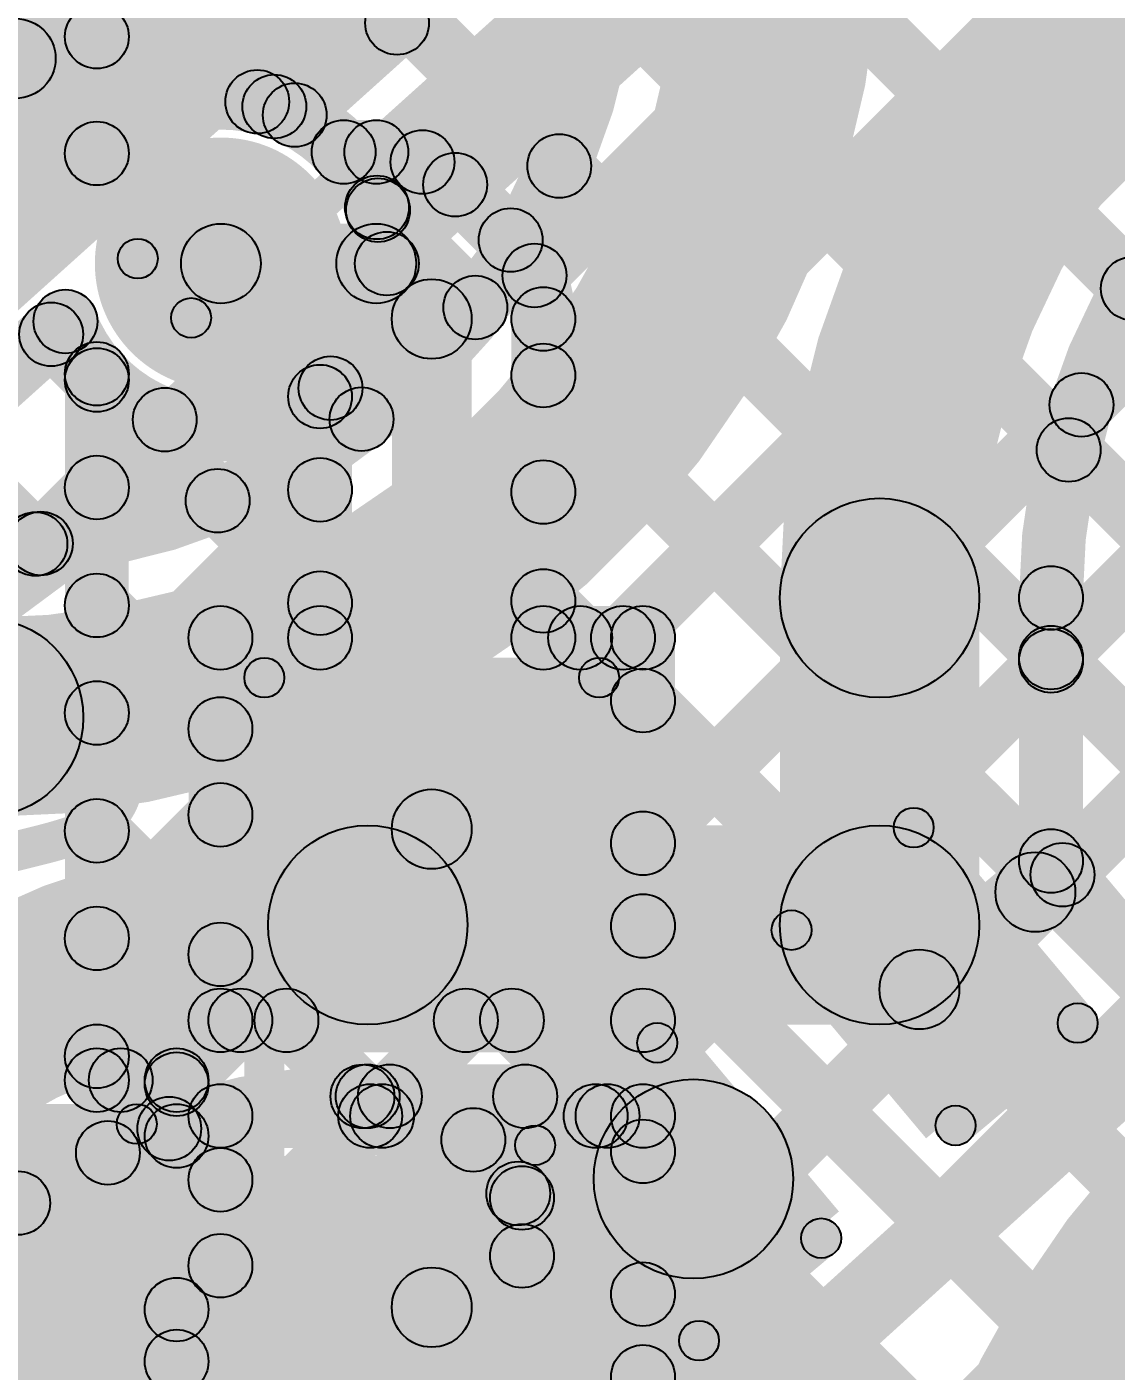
# Model space of a CAD drawing. Header units: millimetres. Extents: x -2.17 to 2.17, y -2.17 to 2.17.
# Drawn here: x 0.9492 to 1.0859, y -1.2676 to -1.099 of the extents above; entities that cross this region are included whole.
import ezdxf

# ---------------------------------------------------------------- set-up
doc = ezdxf.new("R2010")
doc.units = ezdxf.units.MM
doc.header["$MEASUREMENT"] = 0
for name, color, linetype in [('BottomLayer', 5, 'Continuous'), ('BottomOverlay', 54, 'Continuous'), ('BottomPaste', 16, 'Continuous'), ('BottomSolder', 6, 'Continuous'), ('Mechanical2', 216, 'Continuous'), ('TopLayer', 1, 'Continuous'), ('TopOverlay', 2, 'Continuous'), ('TopPaste', 8, 'Continuous'), ('TopSolder', 216, 'Continuous'), ('ViaHoleLayer', 16, 'Continuous')]:
    doc.layers.add(name, color=color, linetype=linetype)

# ---------------------------------------------------------------- blocks, each defined once
blk = doc.blocks.new('S______B______B_42')
at = {"layer": 'BottomLayer'}
for points in [[(-0.015, 0.0175), (-0.015, -0.0175), (-0.045, -0.0175), (-0.045, 0.0175)], [(0.045, 0.0175), (0.045, -0.0175), (0.015, -0.0175), (0.015, 0.0175)]]:
    blk.add_hatch(color=5, dxfattribs=at).paths.add_polyline_path(points)
at = {"layer": 'BottomOverlay'}
h = blk.add_hatch(color=54, dxfattribs=at)
edge = h.paths.add_edge_path()
edge.add_arc((-0.049, 0.021), 0.0025, 0, 360)
h = blk.add_hatch(color=54, dxfattribs=at)
edge = h.paths.add_edge_path()
edge.add_arc((-0.049, 0.021), 0.0025, 0, 360)
for points in [[(0.049, 0.0235), (0.049, 0.0185), (-0.049, 0.0185), (-0.049, 0.0235)], [(-0.0515, 0.021), (-0.0465, 0.021), (-0.0465, -0.021), (-0.0515, -0.021)], [(0.0465, 0.021), (0.0515, 0.021), (0.0515, -0.021), (0.0465, -0.021)], [(0.049, -0.0185), (0.049, -0.0235), (-0.049, -0.0235), (-0.049, -0.0185)]]:
    blk.add_hatch(color=54, dxfattribs=at).paths.add_polyline_path(points)
h = blk.add_hatch(color=54, dxfattribs=at)
edge = h.paths.add_edge_path()
edge.add_arc((0.049, 0.021), 0.0025, 0, 360)
h = blk.add_hatch(color=54, dxfattribs=at)
edge = h.paths.add_edge_path()
edge.add_arc((0.049, 0.021), 0.0025, 0, 360)
h = blk.add_hatch(color=54, dxfattribs=at)
edge = h.paths.add_edge_path()
edge.add_arc((-0.049, -0.021), 0.0025, 0, 360)
h = blk.add_hatch(color=54, dxfattribs=at)
edge = h.paths.add_edge_path()
edge.add_arc((-0.049, -0.021), 0.0025, 0, 360)
h = blk.add_hatch(color=54, dxfattribs=at)
edge = h.paths.add_edge_path()
edge.add_arc((0.049, -0.021), 0.0025, 0, 360)
h = blk.add_hatch(color=54, dxfattribs=at)
edge = h.paths.add_edge_path()
edge.add_arc((0.049, -0.021), 0.0025, 0, 360)
at = {"layer": 'BottomPaste'}
for points in [[(-0.015, 0.0175), (-0.015, -0.0175), (-0.045, -0.0175), (-0.045, 0.0175)], [(0.045, 0.0175), (0.045, -0.0175), (0.015, -0.0175), (0.015, 0.0175)]]:
    blk.add_hatch(color=16, dxfattribs=at).paths.add_polyline_path(points)
at = {"layer": 'BottomSolder'}
for points in [[(-0.011, 0.0215), (-0.011, -0.0215), (-0.049, -0.0215), (-0.049, 0.0215)], [(0.049, 0.0215), (0.049, -0.0215), (0.011, -0.0215), (0.011, 0.0215)]]:
    blk.add_hatch(color=6, dxfattribs=at).paths.add_polyline_path(points)
at = {"layer": 'BottomOverlay'}
for centre in [(-0.049, 0.021), (-0.049, 0.021), (0.049, 0.021), (0.049, 0.021), (-0.049, -0.021), (-0.049, -0.021), (0.049, -0.021), (0.049, -0.021)]:
    blk.add_circle(centre, 0.0025, dxfattribs=at)
blk = doc.blocks.new('S______B______B_43')
at = {"layer": 'BottomLayer'}
for points in [[(-0.015, 0.0175), (-0.015, -0.0175), (-0.045, -0.0175), (-0.045, 0.0175)], [(0.045, 0.0175), (0.045, -0.0175), (0.015, -0.0175), (0.015, 0.0175)]]:
    blk.add_hatch(color=5, dxfattribs=at).paths.add_polyline_path(points)
at = {"layer": 'BottomOverlay'}
h = blk.add_hatch(color=54, dxfattribs=at)
edge = h.paths.add_edge_path()
edge.add_arc((-0.049, 0.021), 0.0025, 0, 360)
h = blk.add_hatch(color=54, dxfattribs=at)
edge = h.paths.add_edge_path()
edge.add_arc((-0.049, 0.021), 0.0025, 0, 360)
for points in [[(0.049, 0.0235), (0.049, 0.0185), (-0.049, 0.0185), (-0.049, 0.0235)], [(-0.0465, -0.021), (-0.0515, -0.021), (-0.0515, 0.021), (-0.0465, 0.021)], [(0.0515, -0.021), (0.0465, -0.021), (0.0465, 0.021), (0.0515, 0.021)], [(0.049, -0.0185), (0.049, -0.0235), (-0.049, -0.0235), (-0.049, -0.0185)]]:
    blk.add_hatch(color=54, dxfattribs=at).paths.add_polyline_path(points)
h = blk.add_hatch(color=54, dxfattribs=at)
edge = h.paths.add_edge_path()
edge.add_arc((0.049, 0.021), 0.0025, 0, 360)
h = blk.add_hatch(color=54, dxfattribs=at)
edge = h.paths.add_edge_path()
edge.add_arc((0.049, 0.021), 0.0025, 0, 360)
h = blk.add_hatch(color=54, dxfattribs=at)
edge = h.paths.add_edge_path()
edge.add_arc((-0.049, -0.021), 0.0025, 0, 360)
h = blk.add_hatch(color=54, dxfattribs=at)
edge = h.paths.add_edge_path()
edge.add_arc((-0.049, -0.021), 0.0025, 0, 360)
h = blk.add_hatch(color=54, dxfattribs=at)
edge = h.paths.add_edge_path()
edge.add_arc((0.049, -0.021), 0.0025, 0, 360)
h = blk.add_hatch(color=54, dxfattribs=at)
edge = h.paths.add_edge_path()
edge.add_arc((0.049, -0.021), 0.0025, 0, 360)
at = {"layer": 'BottomPaste'}
for points in [[(-0.015, 0.0175), (-0.015, -0.0175), (-0.045, -0.0175), (-0.045, 0.0175)], [(0.045, 0.0175), (0.045, -0.0175), (0.015, -0.0175), (0.015, 0.0175)]]:
    blk.add_hatch(color=16, dxfattribs=at).paths.add_polyline_path(points)
at = {"layer": 'BottomSolder'}
for points in [[(-0.011, 0.0215), (-0.011, -0.0215), (-0.049, -0.0215), (-0.049, 0.0215)], [(0.049, 0.0215), (0.049, -0.0215), (0.011, -0.0215), (0.011, 0.0215)]]:
    blk.add_hatch(color=6, dxfattribs=at).paths.add_polyline_path(points)
at = {"layer": 'BottomOverlay'}
for centre in [(-0.049, 0.021), (-0.049, 0.021), (0.049, 0.021), (0.049, 0.021), (-0.049, -0.021), (-0.049, -0.021), (0.049, -0.021), (0.049, -0.021)]:
    blk.add_circle(centre, 0.0025, dxfattribs=at)
blk = doc.blocks.new('WS2812B_M____190')
at = {"layer": 'TopLayer'}
blk.add_hatch(color=1, dxfattribs=at).paths.add_polyline_path([(-0.09409445, -0.01141725), (-0.03503935, -0.01141725), (-0.03503935, -0.05078735), (-0.09409445, -0.05078735)])
at = {"layer": 'TopOverlay'}
h = blk.add_hatch(color=2, dxfattribs=at)
edge = h.paths.add_edge_path()
edge.add_arc((-0.07, -0.0599998), 0.0025, 0, 360)
for points in [[(-0.0725, -0.0599998), (-0.0675, -0.0599998), (-0.0675, -0.07), (-0.0725, -0.07)], [(-0.07, -0.0725), (-0.07, -0.0675), (0.07, -0.0675), (0.07, -0.0725)]]:
    blk.add_hatch(color=2, dxfattribs=at).paths.add_polyline_path(points)
h = blk.add_hatch(color=2, dxfattribs=at)
edge = h.paths.add_edge_path()
edge.add_arc((-0.07, -0.07), 0.0025, 0, 360)
h = blk.add_hatch(color=2, dxfattribs=at)
edge = h.paths.add_edge_path()
edge.add_arc((-0.07, -0.07), 0.0025, 0, 360)
at = {"layer": 'TopPaste'}
blk.add_hatch(color=8, dxfattribs=at).paths.add_polyline_path([(-0.09409445, -0.01141725), (-0.03503935, -0.01141725), (-0.03503935, -0.05078735), (-0.09409445, -0.05078735)])
at = {"layer": 'TopSolder'}
blk.add_hatch(color=216, dxfattribs=at).paths.add_polyline_path([(-0.09809445, -0.00741725), (-0.03103935, -0.00741725), (-0.03103935, -0.05478735), (-0.09809445, -0.05478735)])
at = {"layer": 'TopOverlay'}
for centre in [(-0.07, -0.0599998), (-0.07, -0.07), (-0.07, -0.07)]:
    blk.add_circle(centre, 0.0025, dxfattribs=at)
blk = doc.blocks.new('C__0402_320')
at = {"layer": 'TopLayer'}
for points in [[(-0.0275, -0.0125), (-0.0275, 0.0125), (-0.009499999999999998, 0.0125), (-0.009500000000000001, -0.0125)], [(0.009499999999999998, -0.0125), (0.009500000000000001, 0.0125), (0.0275, 0.0125), (0.0275, -0.0125)]]:
    blk.add_hatch(color=1, dxfattribs=at).paths.add_polyline_path(points)
at = {"layer": 'TopOverlay'}
h = blk.add_hatch(color=2, dxfattribs=at)
edge = h.paths.add_edge_path()
edge.add_arc((-0.031, 0.016), 0.0025, 0, 360)
h = blk.add_hatch(color=2, dxfattribs=at)
edge = h.paths.add_edge_path()
edge.add_arc((-0.031, 0.016), 0.0025, 0, 360)
for points in [[(-0.011, 0.0185), (-0.011, 0.0135), (-0.031, 0.0135), (-0.031, 0.0185)], [(0.031, 0.0185), (0.031, 0.0135), (0.011, 0.0135), (0.011, 0.0185)], [(-0.0285, -0.016), (-0.0335, -0.016), (-0.0335, 0.016), (-0.0285, 0.016)], [(0.0335, -0.016), (0.0285, -0.016), (0.0285, 0.016), (0.0335, 0.016)], [(-0.011, -0.0135), (-0.011, -0.0185), (-0.031, -0.0185), (-0.031, -0.0135)], [(0.031, -0.0135), (0.031, -0.0185), (0.011, -0.0185), (0.011, -0.0135)]]:
    blk.add_hatch(color=2, dxfattribs=at).paths.add_polyline_path(points)
h = blk.add_hatch(color=2, dxfattribs=at)
edge = h.paths.add_edge_path()
edge.add_arc((-0.011, 0.016), 0.0025, 0, 360)
h = blk.add_hatch(color=2, dxfattribs=at)
edge = h.paths.add_edge_path()
edge.add_arc((0.011, 0.016), 0.0025, 0, 360)
h = blk.add_hatch(color=2, dxfattribs=at)
edge = h.paths.add_edge_path()
edge.add_arc((0.031, 0.016), 0.0025, 0, 360)
h = blk.add_hatch(color=2, dxfattribs=at)
edge = h.paths.add_edge_path()
edge.add_arc((0.031, 0.016), 0.0025, 0, 360)
h = blk.add_hatch(color=2, dxfattribs=at)
edge = h.paths.add_edge_path()
edge.add_arc((-0.031, -0.016), 0.0025, 0, 360)
h = blk.add_hatch(color=2, dxfattribs=at)
edge = h.paths.add_edge_path()
edge.add_arc((-0.031, -0.016), 0.0025, 0, 360)
h = blk.add_hatch(color=2, dxfattribs=at)
edge = h.paths.add_edge_path()
edge.add_arc((-0.011, -0.016), 0.0025, 0, 360)
h = blk.add_hatch(color=2, dxfattribs=at)
edge = h.paths.add_edge_path()
edge.add_arc((0.011, -0.016), 0.0025, 0, 360)
h = blk.add_hatch(color=2, dxfattribs=at)
edge = h.paths.add_edge_path()
edge.add_arc((0.031, -0.016), 0.0025, 0, 360)
h = blk.add_hatch(color=2, dxfattribs=at)
edge = h.paths.add_edge_path()
edge.add_arc((0.031, -0.016), 0.0025, 0, 360)
at = {"layer": 'TopPaste'}
for points in [[(-0.0275, -0.0125), (-0.0275, 0.0125), (-0.009499999999999998, 0.0125), (-0.009500000000000001, -0.0125)], [(0.009499999999999998, -0.0125), (0.009500000000000001, 0.0125), (0.0275, 0.0125), (0.0275, -0.0125)]]:
    blk.add_hatch(color=8, dxfattribs=at).paths.add_polyline_path(points)
at = {"layer": 'TopSolder'}
for points in [[(-0.0298622, -0.0148622), (-0.0298622, 0.0148622), (-0.007137799999999999, 0.0148622), (-0.007137800000000001, -0.0148622)], [(0.007137799999999999, -0.0148622), (0.007137800000000001, 0.0148622), (0.0298622, 0.0148622), (0.0298622, -0.0148622)]]:
    blk.add_hatch(color=216, dxfattribs=at).paths.add_polyline_path(points)
at = {"layer": 'TopOverlay'}
for centre in [(-0.031, 0.016), (-0.031, 0.016), (-0.011, 0.016), (0.011, 0.016), (0.031, 0.016), (0.031, 0.016), (-0.031, -0.016), (-0.031, -0.016), (-0.011, -0.016), (0.011, -0.016), (0.031, -0.016), (0.031, -0.016)]:
    blk.add_circle(centre, 0.0025, dxfattribs=at)

msp = doc.modelspace()

# ---------------------------------------------------------------- hatches: boundary and pattern name
at = {"layer": 'BottomLayer'}
for points in [[(1.029328427124746, -1.260789727124746), (1.023671572875254, -1.255132872875254), (1.463671572875254, -0.8151328728752538), (1.469328427124746, -0.8207897271247462)], [(1.016778127124746, -1.301624327124746), (1.011121272875254, -1.295967472875254), (1.463671572875254, -0.8434171728752539), (1.469328427124746, -0.8490740271247461)], [(0.9097478271247461, -1.436938927124746), (0.9040909728752539, -1.431282072875254), (1.463671572875254, -0.8717014728752539), (1.469328427124746, -0.8773583271247462)], [(1.023394927124746, -1.238438927124746), (1.017738072875254, -1.232782072875254), (1.371920772875254, -0.8785993728752538), (1.377577627124746, -0.8842562271247462)], [(0.9608284271247461, -1.103015327124746), (0.9551715728752539, -1.097358472875254), (1.170747972875254, -0.8817820728752539), (1.176404827124746, -0.8874389271247461)], [(0.9809466271247461, -1.111181427124746), (0.9752897728752539, -1.105524572875254), (1.199032272875254, -0.8817820728752539), (1.204689127124746, -0.8874389271247461)], [(1.001670227124746, -1.118742127124746), (0.9960133728752538, -1.113085272875254), (1.227316572875254, -0.8817820728752539), (1.232973427124746, -0.8874389271247461)], [(1.015719227124746, -1.132977427124746), (1.010062372875254, -1.127320572875254), (1.255600872875254, -0.8817820728752539), (1.261257727124746, -0.8874389271247461)], [(1.016828427124746, -1.160152527124746), (1.011171572875254, -1.154495672875254), (1.283885172875254, -0.8817820728752539), (1.289542027124746, -0.8874389271247461)], [(1.026826327124746, -1.178438927124746), (1.021169472875254, -1.172782072875254), (1.312169472875254, -0.8817820728752539), (1.317826327124746, -0.8874389271247461)], [(1.029328427124746, -1.204221127124746), (1.023671572875254, -1.198564272875254), (1.340453772875254, -0.8817820728752539), (1.346110627124746, -0.8874389271247461)], [(0.962, -1.1148387), (0.954, -1.1148387), (0.954, -0.8956105), (0.962, -0.8956105)], [(0.9551715728752539, -0.9763872271247461), (0.9608284271247461, -0.9707303728752539), (1.416917927124746, -1.426819872875254), (1.411261072875254, -1.432476727124746)], [(0.9551715728752539, -1.004671527124746), (0.9608284271247461, -0.9990146728752538), (1.393064027124746, -1.431250272875254), (1.387407172875254, -1.436907127124746)], [(0.9551715728752539, -1.032955827124746), (0.9608284271247461, -1.027298972875254), (1.364811527124746, -1.431282072875254), (1.359154672875254, -1.436938927124746)], [(0.9551715728752539, -1.061240127124746), (0.9608284271247461, -1.055583272875254), (1.336527227124746, -1.431282072875254), (1.330870372875254, -1.436938927124746)], [(0.9551715728752539, -1.089524427124746), (0.9608284271247461, -1.083867572875254), (0.9830879271247461, -1.106127072875254), (0.9774310728752539, -1.111783927124746)], [(0.9889578, -1.1186586), (0.9889578, -1.1106586), (0.9930481, -1.1106586), (0.9930481, -1.1186586)], [(1.000119172875254, -1.121587527124746), (1.005776027124746, -1.115930672875254), (1.012727927124746, -1.122882572875254), (1.007071072875254, -1.128539427124746)], [(0.9735598, -1.1336586), (0.9735598, -1.1236586), (0.9930481, -1.1236586), (0.9930481, -1.1336586)], [(0.9895125660940673, -1.132194133905933), (0.9965836339059326, -1.125123066094067), (1.003535533905933, -1.132074966094067), (0.9964644660940674, -1.139146033905933)], [(1.005, -1.1996105), (0.995, -1.1996105), (0.995, -1.1356105), (1.005, -1.1356105)], [(1.018, -1.1756105), (1.01, -1.1756105), (1.01, -1.1356105), (1.018, -1.1356105)], [(1.011171572875254, -1.145524427124746), (1.016828427124746, -1.139867572875254), (1.308242927124746, -1.431282072875254), (1.302586072875254, -1.436938927124746)], [(0.9551715728752539, -1.146093027124746), (0.9608284271247461, -1.140436172875254), (0.9888284271247462, -1.168436172875254), (0.9831715728752538, -1.174093027124746)], [(0.962, -1.2311105), (0.954, -1.2311105), (0.954, -1.1424785), (0.962, -1.1424785)], [(0.9608284271247461, -1.159583927124746), (0.9551715728752539, -1.153927072875254), (0.9636862728752539, -1.145412372875254), (0.9693431271247461, -1.151069227124746)], [(0.99, -1.1756105), (0.982, -1.1756105), (0.982, -1.1453421), (0.99, -1.1453421)], [(0.9608284271247461, -1.187868227124746), (0.9551715728752539, -1.182211372875254), (0.9831715728752538, -1.154211372875254), (0.9888284271247462, -1.159868227124746)], [(0.9551715728752539, -1.174377327124746), (0.9608284271247461, -1.168720472875254), (0.9763284271247461, -1.184220472875254), (0.9706715728752539, -1.189877327124746)], [(1.011171572875254, -1.173808727124746), (1.016828427124746, -1.168151872875254), (1.021458627124746, -1.172782072875254), (1.015801772875254, -1.178438927124746)], [(0.9735, -1.1796105), (0.9735, -1.1716105), (0.986, -1.1716105), (0.986, -1.1796105)], [(1.014, -1.1796105), (1.014, -1.1716105), (1.0265, -1.1716105), (1.0265, -1.1796105)], [(0.9775, -1.2236105), (0.9695, -1.2236105), (0.9695, -1.1756105), (0.9775, -1.1756105)], [(1.0305, -1.2236105), (1.0225, -1.2236105), (1.0225, -1.1756105), (1.0305, -1.1756105)], [(1.023671572875254, -1.186308727124746), (1.029328427124746, -1.180651872875254), (1.279958627124746, -1.431282072875254), (1.274301772875254, -1.436938927124746)], [(0.9608284271247461, -1.216152527124746), (0.9551715728752539, -1.210495672875254), (0.9706715728752539, -1.194995672875254), (0.9763284271247461, -1.200652527124746)], [(0.9551715728752539, -1.202661627124746), (0.9608284271247461, -1.197004772875254), (0.9763284271247461, -1.212504772875254), (0.9706715728752539, -1.218161627124746)], [(1.023671572875254, -1.214593027124746), (1.029328427124746, -1.208936172875254), (1.251674327124746, -1.431282072875254), (1.246017472875254, -1.436938927124746)], [(0.9708284271247462, -1.234436827124746), (0.9651715728752539, -1.228779972875254), (0.9731694728752539, -1.220782072875254), (0.9788263271247462, -1.226438927124746)], [(0.9735, -1.2276105), (0.9735, -1.2196105), (1.0265, -1.2196105), (1.0265, -1.2276105)], [(0.9789488728752539, -1.226438927124746), (0.9846057271247461, -1.220782072875254), (0.9966057271247462, -1.232782072875254), (0.9909488728752539, -1.238438927124746)], [(0.9951106271247462, -1.238438927124746), (0.9894537728752538, -1.232782072875254), (1.001453772875254, -1.220782072875254), (1.007110627124746, -1.226438927124746)], [(1.007233172875254, -1.226438927124746), (1.012890027124746, -1.220782072875254), (1.024890027124746, -1.232782072875254), (1.019233172875254, -1.238438927124746)], [(0.9551715728752539, -1.230945927124746), (0.9608284271247461, -1.225289072875254), (0.9638214271247462, -1.228282072875254), (0.9581645728752538, -1.233938927124746)], [(0.958, -1.2351105), (0.958, -1.2271105), (0.968, -1.2271105), (0.968, -1.2351105)], [(0.972, -1.2841105), (0.964, -1.2841105), (0.964, -1.2311105), (0.972, -1.2311105)], [(0.9735, -1.2396105), (0.9735, -1.2316105), (1.0265, -1.2316105), (1.0265, -1.2396105)], [(1.019233172875254, -1.238438927124746), (1.024890027124746, -1.232782072875254), (1.029328427124746, -1.237220472875254), (1.023671572875254, -1.242877327124746)], [(0.9651715728752539, -1.240945927124746), (0.9708284271247462, -1.235289072875254), (0.9763284271247461, -1.240789072875254), (0.9706715728752539, -1.246445927124746)], [(0.9775, -1.2836105), (0.9695, -1.2836105), (0.9695, -1.2356105), (0.9775, -1.2356105)], [(1.0305, -1.2836105), (1.0225, -1.2836105), (1.0225, -1.2356105), (1.0305, -1.2356105)], [(1.023671572875254, -1.242877327124746), (1.029328427124746, -1.237220472875254), (1.223390027124746, -1.431282072875254), (1.217733172875254, -1.436938927124746)], [(0.9708284271247462, -1.262721127124746), (0.9651715728752539, -1.257064272875254), (0.9706715728752539, -1.251564272875254), (0.9763284271247461, -1.257221127124746)], [(1.005, -1.2976105), (0.995, -1.2976105), (0.995, -1.2596105), (1.005, -1.2596105)], [(0.9651715728752539, -1.269230227124746), (0.9708284271247462, -1.263573372875254), (0.9763284271247461, -1.269073372875254), (0.9706715728752539, -1.274730227124746)], [(1.023671572875254, -1.271161627124746), (1.029328427124746, -1.265504772875254), (1.195105727124746, -1.431282072875254), (1.189448872875254, -1.436938927124746)]]:
    msp.add_hatch(color=5, dxfattribs=at).paths.add_polyline_path(points)
h = msp.add_hatch(color=5, dxfattribs=at)
edge = h.paths.add_edge_path()
edge.add_arc((0.958, -1.1001869), 0.004, 0, 360)
h = msp.add_hatch(color=5, dxfattribs=at)
edge = h.paths.add_edge_path()
edge.add_arc((0.9781182, -1.108353), 0.004, 0, 360)
h = msp.add_hatch(color=5, dxfattribs=at)
edge = h.paths.add_edge_path()
edge.add_arc((0.9802595, -1.1089555), 0.004, 0, 360)
h = msp.add_hatch(color=5, dxfattribs=at)
edge = h.paths.add_edge_path()
edge.add_arc((0.958, -1.1148387), 0.004, 0, 360)
h = msp.add_hatch(color=5, dxfattribs=at)
edge = h.paths.add_edge_path()
edge.add_arc((0.958, -1.1148387), 0.004, 0, 360)
h = msp.add_hatch(color=5, dxfattribs=at)
edge = h.paths.add_edge_path()
edge.add_arc((0.9889578, -1.1146586), 0.004, 0, 360)
h = msp.add_hatch(color=5, dxfattribs=at)
edge = h.paths.add_edge_path()
edge.add_arc((0.9889578, -1.1146586), 0.004, 0, 360)
h = msp.add_hatch(color=5, dxfattribs=at)
edge = h.paths.add_edge_path()
edge.add_arc((0.9930481, -1.1146586), 0.004, 0, 360)
h = msp.add_hatch(color=5, dxfattribs=at)
edge = h.paths.add_edge_path()
edge.add_arc((0.9930481, -1.1146586), 0.004, 0, 360)
h = msp.add_hatch(color=5, dxfattribs=at)
edge = h.paths.add_edge_path()
edge.add_arc((0.9930481, -1.1146586), 0.004, 0, 360)
h = msp.add_hatch(color=5, dxfattribs=at)
edge = h.paths.add_edge_path()
edge.add_arc((0.9988418, -1.1159137), 0.004, 0, 360)
h = msp.add_hatch(color=5, dxfattribs=at)
edge = h.paths.add_edge_path()
edge.add_arc((1.0029476, -1.1187591), 0.004, 0, 360)
h = msp.add_hatch(color=5, dxfattribs=at)
edge = h.paths.add_edge_path()
edge.add_arc((1.0029476, -1.1187591), 0.004, 0, 360)
h = msp.add_hatch(color=5, dxfattribs=at)
edge = h.paths.add_edge_path()
edge.add_arc((1.0029476, -1.1187591), 0.004, 0, 360)
h = msp.add_hatch(color=5, dxfattribs=at)
edge = h.paths.add_edge_path()
edge.add_arc((0.9735598, -1.1286586), 0.011811, 0, 360)
h = msp.add_hatch(color=5, dxfattribs=at)
edge = h.paths.add_edge_path()
edge.add_arc((1.0098995, -1.125711), 0.004, 0, 360)
h = msp.add_hatch(color=5, dxfattribs=at)
edge = h.paths.add_edge_path()
edge.add_arc((1.0098995, -1.125711), 0.004, 0, 360)
h = msp.add_hatch(color=5, dxfattribs=at)
edge = h.paths.add_edge_path()
edge.add_arc((1.0098995, -1.125711), 0.004, 0, 360)
h = msp.add_hatch(color=5, dxfattribs=at)
edge = h.paths.add_edge_path()
edge.add_arc((0.9735598, -1.1286586), 0.005, 0, 360)
h = msp.add_hatch(color=5, dxfattribs=at)
edge = h.paths.add_edge_path()
edge.add_arc((0.9930481, -1.1286586), 0.005, 0, 360)
h = msp.add_hatch(color=5, dxfattribs=at)
edge = h.paths.add_edge_path()
edge.add_arc((0.9930481, -1.1286586), 0.005, 0, 360)
h = msp.add_hatch(color=5, dxfattribs=at)
edge = h.paths.add_edge_path()
edge.add_arc((1.0128908, -1.130149), 0.004, 0, 360)
h = msp.add_hatch(color=5, dxfattribs=at)
edge = h.paths.add_edge_path()
edge.add_arc((1, -1.1356105), 0.005, 0, 360)
h = msp.add_hatch(color=5, dxfattribs=at)
edge = h.paths.add_edge_path()
edge.add_arc((1, -1.1356105), 0.005, 0, 360)
h = msp.add_hatch(color=5, dxfattribs=at)
edge = h.paths.add_edge_path()
edge.add_arc((1.014, -1.1356105), 0.004, 0, 360)
h = msp.add_hatch(color=5, dxfattribs=at)
edge = h.paths.add_edge_path()
edge.add_arc((1.014, -1.1356105), 0.004, 0, 360)
h = msp.add_hatch(color=5, dxfattribs=at)
edge = h.paths.add_edge_path()
edge.add_arc((1.014, -1.1356105), 0.004, 0, 360)
h = msp.add_hatch(color=5, dxfattribs=at)
edge = h.paths.add_edge_path()
edge.add_arc((0.958, -1.1424785), 0.004, 0, 360)
h = msp.add_hatch(color=5, dxfattribs=at)
edge = h.paths.add_edge_path()
edge.add_arc((0.958, -1.1424785), 0.004, 0, 360)
h = msp.add_hatch(color=5, dxfattribs=at)
edge = h.paths.add_edge_path()
edge.add_arc((0.958, -1.1432646), 0.004, 0, 360)
h = msp.add_hatch(color=5, dxfattribs=at)
edge = h.paths.add_edge_path()
edge.add_arc((1.014, -1.142696), 0.004, 0, 360)
h = msp.add_hatch(color=5, dxfattribs=at)
edge = h.paths.add_edge_path()
edge.add_arc((0.986, -1.1453421), 0.004, 0, 360)
h = msp.add_hatch(color=5, dxfattribs=at)
edge = h.paths.add_edge_path()
edge.add_arc((0.986, -1.1453421), 0.004, 0, 360)
h = msp.add_hatch(color=5, dxfattribs=at)
edge = h.paths.add_edge_path()
edge.add_arc((0.9665147, -1.1482408), 0.004, 0, 360)
h = msp.add_hatch(color=5, dxfattribs=at)
edge = h.paths.add_edge_path()
edge.add_arc((0.958, -1.1567555), 0.004, 0, 360)
h = msp.add_hatch(color=5, dxfattribs=at)
edge = h.paths.add_edge_path()
edge.add_arc((0.986, -1.1570398), 0.004, 0, 360)
h = msp.add_hatch(color=5, dxfattribs=at)
edge = h.paths.add_edge_path()
edge.add_arc((1.014, -1.1573241), 0.004, 0, 360)
h = msp.add_hatch(color=5, dxfattribs=at)
edge = h.paths.add_edge_path()
edge.add_arc((1.014, -1.1709803), 0.004, 0, 360)
h = msp.add_hatch(color=5, dxfattribs=at)
edge = h.paths.add_edge_path()
edge.add_arc((0.958, -1.1715489), 0.004, 0, 360)
h = msp.add_hatch(color=5, dxfattribs=at)
edge = h.paths.add_edge_path()
edge.add_arc((0.986, -1.1712646), 0.004, 0, 360)
h = msp.add_hatch(color=5, dxfattribs=at)
edge = h.paths.add_edge_path()
edge.add_arc((0.9735, -1.1756105), 0.004, 0, 360)
h = msp.add_hatch(color=5, dxfattribs=at)
edge = h.paths.add_edge_path()
edge.add_arc((0.9735, -1.1756105), 0.004, 0, 360)
h = msp.add_hatch(color=5, dxfattribs=at)
edge = h.paths.add_edge_path()
edge.add_arc((0.986, -1.1756105), 0.004, 0, 360)
h = msp.add_hatch(color=5, dxfattribs=at)
edge = h.paths.add_edge_path()
edge.add_arc((0.986, -1.1756105), 0.004, 0, 360)
h = msp.add_hatch(color=5, dxfattribs=at)
edge = h.paths.add_edge_path()
edge.add_arc((1.014, -1.1756105), 0.004, 0, 360)
h = msp.add_hatch(color=5, dxfattribs=at)
edge = h.paths.add_edge_path()
edge.add_arc((1.014, -1.1756105), 0.004, 0, 360)
h = msp.add_hatch(color=5, dxfattribs=at)
edge = h.paths.add_edge_path()
edge.add_arc((1.0186302, -1.1756105), 0.004, 0, 360)
h = msp.add_hatch(color=5, dxfattribs=at)
edge = h.paths.add_edge_path()
edge.add_arc((1.0239979, -1.1756105), 0.004, 0, 360)
h = msp.add_hatch(color=5, dxfattribs=at)
edge = h.paths.add_edge_path()
edge.add_arc((1.0265, -1.1756105), 0.004, 0, 360)
h = msp.add_hatch(color=5, dxfattribs=at)
edge = h.paths.add_edge_path()
edge.add_arc((1.0265, -1.1756105), 0.004, 0, 360)
h = msp.add_hatch(color=5, dxfattribs=at)
edge = h.paths.add_edge_path()
edge.add_arc((1.0265, -1.1834803), 0.004, 0, 360)
h = msp.add_hatch(color=5, dxfattribs=at)
edge = h.paths.add_edge_path()
edge.add_arc((0.958, -1.1850398), 0.004, 0, 360)
h = msp.add_hatch(color=5, dxfattribs=at)
edge = h.paths.add_edge_path()
edge.add_arc((0.9735, -1.1870489), 0.004, 0, 360)
h = msp.add_hatch(color=5, dxfattribs=at)
edge = h.paths.add_edge_path()
edge.add_arc((0.9735, -1.1978241), 0.004, 0, 360)
h = msp.add_hatch(color=5, dxfattribs=at)
edge = h.paths.add_edge_path()
edge.add_arc((1, -1.1996105), 0.005, 0, 360)
h = msp.add_hatch(color=5, dxfattribs=at)
edge = h.paths.add_edge_path()
edge.add_arc((0.958, -1.1998332), 0.004, 0, 360)
h = msp.add_hatch(color=5, dxfattribs=at)
edge = h.paths.add_edge_path()
edge.add_arc((1.0265, -1.2013927), 0.004, 0, 360)
h = msp.add_hatch(color=5, dxfattribs=at)
edge = h.paths.add_edge_path()
edge.add_arc((1.0265, -1.2117646), 0.004, 0, 360)
h = msp.add_hatch(color=5, dxfattribs=at)
edge = h.paths.add_edge_path()
edge.add_arc((0.958, -1.2133241), 0.004, 0, 360)
h = msp.add_hatch(color=5, dxfattribs=at)
edge = h.paths.add_edge_path()
edge.add_arc((0.9735, -1.2153332), 0.004, 0, 360)
h = msp.add_hatch(color=5, dxfattribs=at)
edge = h.paths.add_edge_path()
edge.add_arc((0.9735, -1.2236105), 0.004, 0, 360)
h = msp.add_hatch(color=5, dxfattribs=at)
edge = h.paths.add_edge_path()
edge.add_arc((0.9735, -1.2236105), 0.004, 0, 360)
h = msp.add_hatch(color=5, dxfattribs=at)
edge = h.paths.add_edge_path()
edge.add_arc((0.9759979, -1.2236105), 0.004, 0, 360)
h = msp.add_hatch(color=5, dxfattribs=at)
edge = h.paths.add_edge_path()
edge.add_arc((0.9817773, -1.2236105), 0.004, 0, 360)
h = msp.add_hatch(color=5, dxfattribs=at)
edge = h.paths.add_edge_path()
edge.add_arc((1.0042822, -1.2236105), 0.004, 0, 360)
h = msp.add_hatch(color=5, dxfattribs=at)
edge = h.paths.add_edge_path()
edge.add_arc((1.0100616, -1.2236105), 0.004, 0, 360)
h = msp.add_hatch(color=5, dxfattribs=at)
edge = h.paths.add_edge_path()
edge.add_arc((1.0265, -1.2236105), 0.004, 0, 360)
h = msp.add_hatch(color=5, dxfattribs=at)
edge = h.paths.add_edge_path()
edge.add_arc((1.0265, -1.2236105), 0.004, 0, 360)
h = msp.add_hatch(color=5, dxfattribs=at)
edge = h.paths.add_edge_path()
edge.add_arc((0.958, -1.2281175), 0.004, 0, 360)
h = msp.add_hatch(color=5, dxfattribs=at)
edge = h.paths.add_edge_path()
edge.add_arc((0.958, -1.2311105), 0.004, 0, 360)
h = msp.add_hatch(color=5, dxfattribs=at)
edge = h.paths.add_edge_path()
edge.add_arc((0.958, -1.2311105), 0.004, 0, 360)
h = msp.add_hatch(color=5, dxfattribs=at)
edge = h.paths.add_edge_path()
edge.add_arc((0.960993, -1.2311105), 0.004, 0, 360)
h = msp.add_hatch(color=5, dxfattribs=at)
edge = h.paths.add_edge_path()
edge.add_arc((0.968, -1.2311105), 0.004, 0, 360)
h = msp.add_hatch(color=5, dxfattribs=at)
edge = h.paths.add_edge_path()
edge.add_arc((0.968, -1.2311105), 0.004, 0, 360)
h = msp.add_hatch(color=5, dxfattribs=at)
edge = h.paths.add_edge_path()
edge.add_arc((0.968, -1.2316084), 0.004, 0, 360)
h = msp.add_hatch(color=5, dxfattribs=at)
edge = h.paths.add_edge_path()
edge.add_arc((0.9735, -1.2356105), 0.004, 0, 360)
h = msp.add_hatch(color=5, dxfattribs=at)
edge = h.paths.add_edge_path()
edge.add_arc((0.9735, -1.2356105), 0.004, 0, 360)
h = msp.add_hatch(color=5, dxfattribs=at)
edge = h.paths.add_edge_path()
edge.add_arc((0.9922822, -1.2356105), 0.004, 0, 360)
h = msp.add_hatch(color=5, dxfattribs=at)
edge = h.paths.add_edge_path()
edge.add_arc((0.9937773, -1.2356105), 0.004, 0, 360)
h = msp.add_hatch(color=5, dxfattribs=at)
edge = h.paths.add_edge_path()
edge.add_arc((1.0205665, -1.2356105), 0.004, 0, 360)
h = msp.add_hatch(color=5, dxfattribs=at)
edge = h.paths.add_edge_path()
edge.add_arc((1.0220616, -1.2356105), 0.004, 0, 360)
h = msp.add_hatch(color=5, dxfattribs=at)
edge = h.paths.add_edge_path()
edge.add_arc((1.0220616, -1.2356105), 0.004, 0, 360)
h = msp.add_hatch(color=5, dxfattribs=at)
edge = h.paths.add_edge_path()
edge.add_arc((1.0265, -1.2356105), 0.004, 0, 360)
h = msp.add_hatch(color=5, dxfattribs=at)
edge = h.paths.add_edge_path()
edge.add_arc((1.0265, -1.2356105), 0.004, 0, 360)
h = msp.add_hatch(color=5, dxfattribs=at)
edge = h.paths.add_edge_path()
edge.add_arc((0.968, -1.2381175), 0.004, 0, 360)
h = msp.add_hatch(color=5, dxfattribs=at)
edge = h.paths.add_edge_path()
edge.add_arc((1.0265, -1.2400489), 0.004, 0, 360)
h = msp.add_hatch(color=5, dxfattribs=at)
edge = h.paths.add_edge_path()
edge.add_arc((1.0265, -1.2400489), 0.004, 0, 360)
h = msp.add_hatch(color=5, dxfattribs=at)
edge = h.paths.add_edge_path()
edge.add_arc((0.9735, -1.2436175), 0.004, 0, 360)
h = msp.add_hatch(color=5, dxfattribs=at)
edge = h.paths.add_edge_path()
edge.add_arc((0.9735, -1.2543927), 0.004, 0, 360)
h = msp.add_hatch(color=5, dxfattribs=at)
edge = h.paths.add_edge_path()
edge.add_arc((1, -1.2596105), 0.005, 0, 360)
h = msp.add_hatch(color=5, dxfattribs=at)
edge = h.paths.add_edge_path()
edge.add_arc((1.0265, -1.2579613), 0.004, 0, 360)
h = msp.add_hatch(color=5, dxfattribs=at)
edge = h.paths.add_edge_path()
edge.add_arc((0.968, -1.2598927), 0.004, 0, 360)
h = msp.add_hatch(color=5, dxfattribs=at)
edge = h.paths.add_edge_path()
edge.add_arc((0.968, -1.2664018), 0.004, 0, 360)
h = msp.add_hatch(color=5, dxfattribs=at)
edge = h.paths.add_edge_path()
edge.add_arc((1.0265, -1.2683332), 0.004, 0, 360)
at = {"layer": 'BottomSolder'}
h = msp.add_hatch(color=6, dxfattribs=at)
edge = h.paths.add_edge_path()
edge.add_arc((0.9735598, -1.1286586), 0.015811, 0, 360)
at = {"layer": 'TopLayer'}
for points in [[(0.9542938211770187, -1.058507022957339), (0.9602389788229814, -1.053153977042661), (0.9986271788229814, -1.095788377042661), (0.9926820211770186, -1.101141422957339)], [(0.9711395728752539, -1.077207927124746), (0.9767964271247461, -1.071551072875254), (1.018827827124746, -1.113582472875254), (1.013170972875254, -1.119239327124746)], [(0.9959704271247461, -1.124441927124746), (0.9903135728752539, -1.118785072875254), (1.019136772875254, -1.089961872875254), (1.024793627124746, -1.095618727124746)], [(1.080508427124746, -1.181325427124746), (1.074851572875254, -1.175668572875254), (1.156741872875254, -1.093778272875254), (1.162398727124746, -1.099435127124746)], [(1.084341827124746, -1.149207727124746), (1.078684972875254, -1.143550872875254), (1.129120372875254, -1.093115472875254), (1.134777227124746, -1.098772327124746)], [(0.9854964204061195, -1.112993881120109), (0.9801433795938804, -1.107048718879891), (0.9929780795938805, -1.095492318879891), (0.9983311204061195, -1.101437481120109)], [(0.9442933660940673, -1.106463233905933), (0.9513644339059327, -1.099392166094067), (0.9770953339059327, -1.125123066094067), (0.9700242660940673, -1.132194133905933)], [(0.9904343728752538, -1.124787027124746), (0.9960912271247462, -1.119130172875254), (1.008301727124746, -1.131340672875254), (1.002644872875254, -1.136997527124746)], [(1.081954927124746, -1.208163227124746), (1.076298072875254, -1.202506372875254), (1.156292672875254, -1.122511772875254), (1.161949527124746, -1.128168627124746)], [(1.085121072875254, -1.134620827124746), (1.090777927124746, -1.128963972875254), (1.155079127124746, -1.193265172875254), (1.149422272875254, -1.198922027124746)], [(0.9195342728752539, -1.138739827124746), (0.9251911271247462, -1.133082972875254), (0.9531208271247461, -1.161012672875254), (0.9474639728752539, -1.166669527124746)], [(0.9410679224804385, -1.152997479252385), (0.9357148775195615, -1.147052320747615), (0.9513801775195615, -1.132947220747615), (0.9567332224804385, -1.138892379252385)], [(0.9494384728752538, -1.140359727124746), (0.9550953271247461, -1.134702872875254), (0.9759788271247462, -1.155586372875254), (0.9703219728752539, -1.161243227124746)], [(0.9844762728752539, -1.147113227124746), (0.9901331271247461, -1.141456372875254), (0.9940283271247461, -1.145351572875254), (0.9883714728752538, -1.151008427124746)], [(0.9538024271247462, -1.166609927124746), (0.9481455728752538, -1.160953072875254), (0.9636862728752539, -1.145412372875254), (0.9693431271247461, -1.151069227124746)], [(1.077080672875254, -1.154864727124746), (1.082737527124746, -1.149207872875254), (1.132342027124746, -1.198812372875254), (1.126685172875254, -1.204469227124746)], [(1.06868, -1.2116415), (1.04368, -1.2116415), (1.04368, -1.1706105), (1.06868, -1.1706105)], [(1.08168, -1.2036109), (1.07368, -1.2036109), (1.07368, -1.1706105), (1.08168, -1.1706105)], [(1.074851572875254, -1.180919927124746), (1.080508427124746, -1.175263072875254), (1.112852127124746, -1.207606772875254), (1.107195272875254, -1.213263627124746)], [(0.9919738, -1.2241415), (0.9919738, -1.1991415), (1.05618, -1.1991415), (1.05618, -1.2241415)], [(1.074615819405417, -1.206182047075486), (1.080744180594583, -1.201039752924513), (1.096130380594583, -1.219376352924513), (1.090002019405417, -1.224518647075487)], [(1.064385749273466, -1.223549112796646), (1.057957850726534, -1.215888687203354), (1.072512650726534, -1.203675687203354), (1.078940549273466, -1.211336112796646)], [(0.9919738, -1.2371415), (0.9919738, -1.2291415), (1.0117274, -1.2291415), (1.0117274, -1.2371415)], [(0.9163022271247462, -1.317247327124746), (0.9106453728752538, -1.311590472875254), (0.9919227728752539, -1.230313072875254), (0.9975796271247461, -1.235969927124746)], [(0.9884828728752538, -1.235972727124746), (0.9941397271247462, -1.230315872875254), (1.014156627124746, -1.250332772875254), (1.008499772875254, -1.255989627124746)], [(1.007790656934616, -1.241666472321782), (1.002648343065384, -1.235538127678218), (1.009156243065384, -1.230077327678218), (1.014298556934616, -1.236205672321782)], [(0.9642484728752538, -1.240022627124746), (0.9699053271247462, -1.234365772875254), (1.014156627124746, -1.278617072875254), (1.008499772875254, -1.284273927124746)], [(1.002155316170604, -1.241173443220372), (1.008283683829396, -1.236031156779628), (1.014392383829396, -1.243311256779628), (1.008264016170604, -1.248453543220372)], [(0.9233883271247462, -1.281876927124746), (0.9177314728752538, -1.276220072875254), (0.9565523728752539, -1.237399172875254), (0.9622092271247461, -1.243056027124746)], [(0.9245901271247462, -1.337243727124746), (0.9189332728752538, -1.331586872875254), (1.008028172875254, -1.242491972875254), (1.013685027124746, -1.248148827124746)], [(0.9452984728752538, -1.249356927124746), (0.9509553271247462, -1.243700072875254), (1.004326027124746, -1.297070772875254), (0.9986691728752538, -1.302727627124746)], [(1.0453282, -1.2928921), (1.0203282, -1.2928921), (1.0203282, -1.2435021), (1.0453282, -1.2435021)], [(1.0153282, -1.2928921), (1.0073282, -1.2928921), (1.0073282, -1.2458824), (1.0153282, -1.2458824)]]:
    msp.add_hatch(color=1, dxfattribs=at).paths.add_polyline_path(points)
h = msp.add_hatch(color=1, dxfattribs=at)
edge = h.paths.add_edge_path()
edge.add_arc((0.9956546, -1.0984649), 0.004, 0, 360)
h = msp.add_hatch(color=1, dxfattribs=at)
edge = h.paths.add_edge_path()
edge.add_arc((0.9956546, -1.0984649), 0.004, 0, 360)
h = msp.add_hatch(color=1, dxfattribs=at)
edge = h.paths.add_edge_path()
edge.add_arc((0.9478289, -1.1029277), 0.005, 0, 360)
h = msp.add_hatch(color=1, dxfattribs=at)
edge = h.paths.add_edge_path()
edge.add_arc((0.9828199, -1.1100213), 0.004, 0, 360)
h = msp.add_hatch(color=1, dxfattribs=at)
edge = h.paths.add_edge_path()
edge.add_arc((0.9828199, -1.1100213), 0.004, 0, 360)
h = msp.add_hatch(color=1, dxfattribs=at)
edge = h.paths.add_edge_path()
edge.add_arc((1.0159994, -1.1164109), 0.004, 0, 360)
h = msp.add_hatch(color=1, dxfattribs=at)
edge = h.paths.add_edge_path()
edge.add_arc((0.9735598, -1.1286586), 0.011811, 0, 360)
h = msp.add_hatch(color=1, dxfattribs=at)
edge = h.paths.add_edge_path()
edge.add_arc((0.993142, -1.1216135), 0.004, 0, 360)
h = msp.add_hatch(color=1, dxfattribs=at)
edge = h.paths.add_edge_path()
edge.add_arc((0.9932628, -1.1219586), 0.004, 0, 360)
h = msp.add_hatch(color=1, dxfattribs=at)
edge = h.paths.add_edge_path()
edge.add_arc((0.9735598, -1.1286586), 0.005, 0, 360)
h = msp.add_hatch(color=1, dxfattribs=at)
edge = h.paths.add_edge_path()
edge.add_arc((0.9943708, -1.1286586), 0.004, 0, 360)
h = msp.add_hatch(color=1, dxfattribs=at)
edge = h.paths.add_edge_path()
edge.add_arc((0.9943708, -1.1286586), 0.004, 0, 360)
h = msp.add_hatch(color=1, dxfattribs=at)
edge = h.paths.add_edge_path()
edge.add_arc((1.0879495, -1.1317924), 0.004, 0, 360)
h = msp.add_hatch(color=1, dxfattribs=at)
edge = h.paths.add_edge_path()
edge.add_arc((1.0054733, -1.1341691), 0.004, 0, 360)
h = msp.add_hatch(color=1, dxfattribs=at)
edge = h.paths.add_edge_path()
edge.add_arc((0.9540567, -1.1359198), 0.004, 0, 360)
h = msp.add_hatch(color=1, dxfattribs=at)
edge = h.paths.add_edge_path()
edge.add_arc((0.9540567, -1.1359198), 0.004, 0, 360)
h = msp.add_hatch(color=1, dxfattribs=at)
edge = h.paths.add_edge_path()
edge.add_arc((0.9522669, -1.1375313), 0.004, 0, 360)
h = msp.add_hatch(color=1, dxfattribs=at)
edge = h.paths.add_edge_path()
edge.add_arc((0.9873047, -1.1442848), 0.004, 0, 360)
h = msp.add_hatch(color=1, dxfattribs=at)
edge = h.paths.add_edge_path()
edge.add_arc((1.0815134, -1.1463793), 0.004, 0, 360)
h = msp.add_hatch(color=1, dxfattribs=at)
edge = h.paths.add_edge_path()
edge.add_arc((0.9665147, -1.1482408), 0.004, 0, 360)
h = msp.add_hatch(color=1, dxfattribs=at)
edge = h.paths.add_edge_path()
edge.add_arc((0.9911999, -1.14818), 0.004, 0, 360)
h = msp.add_hatch(color=1, dxfattribs=at)
edge = h.paths.add_edge_path()
edge.add_arc((1.0799091, -1.1520363), 0.004, 0, 360)
h = msp.add_hatch(color=1, dxfattribs=at)
edge = h.paths.add_edge_path()
edge.add_arc((0.9731504, -1.1584148), 0.004, 0, 360)
h = msp.add_hatch(color=1, dxfattribs=at)
edge = h.paths.add_edge_path()
edge.add_arc((1.05618, -1.1706105), 0.0125, 0, 360)
h = msp.add_hatch(color=1, dxfattribs=at)
edge = h.paths.add_edge_path()
edge.add_arc((1.05618, -1.1706105), 0.0125, 0, 360)
h = msp.add_hatch(color=1, dxfattribs=at)
edge = h.paths.add_edge_path()
edge.add_arc((0.9502924, -1.1638411), 0.004, 0, 360)
h = msp.add_hatch(color=1, dxfattribs=at)
edge = h.paths.add_edge_path()
edge.add_arc((0.950974, -1.1637815), 0.004, 0, 360)
h = msp.add_hatch(color=1, dxfattribs=at)
edge = h.paths.add_edge_path()
edge.add_arc((1.07768, -1.1706105), 0.004, 0, 360)
h = msp.add_hatch(color=1, dxfattribs=at)
edge = h.paths.add_edge_path()
edge.add_arc((1.07768, -1.1706105), 0.004, 0, 360)
h = msp.add_hatch(color=1, dxfattribs=at)
edge = h.paths.add_edge_path()
edge.add_arc((0.9437942, -1.1856105), 0.0125, 0, 360)
h = msp.add_hatch(color=1, dxfattribs=at)
edge = h.paths.add_edge_path()
edge.add_arc((0.9437942, -1.1856105), 0.0125, 0, 360)
h = msp.add_hatch(color=1, dxfattribs=at)
edge = h.paths.add_edge_path()
edge.add_arc((1.07768, -1.1780915), 0.004, 0, 360)
h = msp.add_hatch(color=1, dxfattribs=at)
edge = h.paths.add_edge_path()
edge.add_arc((1.07768, -1.178497), 0.004, 0, 360)
h = msp.add_hatch(color=1, dxfattribs=at)
edge = h.paths.add_edge_path()
edge.add_arc((0.9919738, -1.2116415), 0.0125, 0, 360)
h = msp.add_hatch(color=1, dxfattribs=at)
edge = h.paths.add_edge_path()
edge.add_arc((0.9919738, -1.2116415), 0.0125, 0, 360)
h = msp.add_hatch(color=1, dxfattribs=at)
edge = h.paths.add_edge_path()
edge.add_arc((1.05618, -1.2116415), 0.0125, 0, 360)
h = msp.add_hatch(color=1, dxfattribs=at)
edge = h.paths.add_edge_path()
edge.add_arc((1.05618, -1.2116415), 0.0125, 0, 360)
h = msp.add_hatch(color=1, dxfattribs=at)
edge = h.paths.add_edge_path()
edge.add_arc((1.07768, -1.2036109), 0.004, 0, 360)
h = msp.add_hatch(color=1, dxfattribs=at)
edge = h.paths.add_edge_path()
edge.add_arc((1.07768, -1.2036109), 0.004, 0, 360)
h = msp.add_hatch(color=1, dxfattribs=at)
edge = h.paths.add_edge_path()
edge.add_arc((1.0791265, -1.2053348), 0.004, 0, 360)
h = msp.add_hatch(color=1, dxfattribs=at)
edge = h.paths.add_edge_path()
edge.add_arc((1.0757266, -1.2075059), 0.005, 0, 360)
h = msp.add_hatch(color=1, dxfattribs=at)
edge = h.paths.add_edge_path()
edge.add_arc((1.0611718, -1.2197189), 0.005, 0, 360)
h = msp.add_hatch(color=1, dxfattribs=at)
edge = h.paths.add_edge_path()
edge.add_arc((0.9913113, -1.2331443), 0.004, 0, 360)
h = msp.add_hatch(color=1, dxfattribs=at)
edge = h.paths.add_edge_path()
edge.add_arc((0.9919738, -1.2331415), 0.004, 0, 360)
h = msp.add_hatch(color=1, dxfattribs=at)
edge = h.paths.add_edge_path()
edge.add_arc((0.9919738, -1.2331415), 0.004, 0, 360)
h = msp.add_hatch(color=1, dxfattribs=at)
edge = h.paths.add_edge_path()
edge.add_arc((0.9947512, -1.2331415), 0.004, 0, 360)
h = msp.add_hatch(color=1, dxfattribs=at)
edge = h.paths.add_edge_path()
edge.add_arc((1.0117274, -1.2331415), 0.004, 0, 360)
h = msp.add_hatch(color=1, dxfattribs=at)
edge = h.paths.add_edge_path()
edge.add_arc((1.0117274, -1.2331415), 0.004, 0, 360)
h = msp.add_hatch(color=1, dxfattribs=at)
edge = h.paths.add_edge_path()
edge.add_arc((1.0328282, -1.2435021), 0.0125, 0, 360)
h = msp.add_hatch(color=1, dxfattribs=at)
edge = h.paths.add_edge_path()
edge.add_arc((0.9670769, -1.2371942), 0.004, 0, 360)
h = msp.add_hatch(color=1, dxfattribs=at)
edge = h.paths.add_edge_path()
edge.add_arc((1.0052195, -1.2386023), 0.004, 0, 360)
h = msp.add_hatch(color=1, dxfattribs=at)
edge = h.paths.add_edge_path()
edge.add_arc((1.0052195, -1.2386023), 0.004, 0, 360)
h = msp.add_hatch(color=1, dxfattribs=at)
edge = h.paths.add_edge_path()
edge.add_arc((0.9593808, -1.2402276), 0.004, 0, 360)
h = msp.add_hatch(color=1, dxfattribs=at)
edge = h.paths.add_edge_path()
edge.add_arc((0.9481269, -1.2465285), 0.004, 0, 360)
h = msp.add_hatch(color=1, dxfattribs=at)
edge = h.paths.add_edge_path()
edge.add_arc((1.0108566, -1.2453204), 0.004, 0, 360)
h = msp.add_hatch(color=1, dxfattribs=at)
edge = h.paths.add_edge_path()
edge.add_arc((1.0113282, -1.2458824), 0.004, 0, 360)
h = msp.add_hatch(color=1, dxfattribs=at)
edge = h.paths.add_edge_path()
edge.add_arc((1.0113282, -1.2458824), 0.004, 0, 360)
h = msp.add_hatch(color=1, dxfattribs=at)
edge = h.paths.add_edge_path()
edge.add_arc((1.0113282, -1.2531612), 0.004, 0, 360)
at = {"layer": 'ViaHoleLayer'}
h = msp.add_hatch(color=16, dxfattribs=at)
edge = h.paths.add_edge_path()
edge.add_arc((0.9735598, -1.1286586), 0.0059055, 0, 360)

# ---------------------------------------------------------------- linework, layer by layer
at = {"layer": 'BottomLayer', "const_width": 0.008}
for points in [[(0.958, -1.1148387, -0.445812690782806), (0.9889578, -1.1146586)], [(0.9930481, -1.1146586, -0.198912367379658), (1.0029476, -1.1187591)], [(0.9930481, -1.1146586, -0.198912367379658), (1.0029476, -1.1187591)], [(1.0098995, -1.125711, -0.198912367379658), (1.014, -1.1356105)], [(1.0098995, -1.125711, -0.198912367379658), (1.014, -1.1356105)], [(0.986, -1.1453421, -0.3893785861346873), (0.958, -1.1424785)]]:
    msp.add_lwpolyline(points, format="xyb", dxfattribs=at)
at = {"layer": 'BottomLayer'}
for centre, radius in [((0.958, -1.1001869), 0.004), ((0.9781182, -1.108353), 0.004), ((0.9802595, -1.1089555), 0.004), ((0.958, -1.1148387), 0.004), ((0.958, -1.1148387), 0.004), ((0.9889578, -1.1146586), 0.004), ((0.9889578, -1.1146586), 0.004), ((0.9930481, -1.1146586), 0.004), ((0.9930481, -1.1146586), 0.004), ((0.9930481, -1.1146586), 0.004), ((0.9988418, -1.1159137), 0.004), ((1.0029476, -1.1187591), 0.004), ((1.0029476, -1.1187591), 0.004), ((1.0029476, -1.1187591), 0.004), ((1.0098995, -1.125711), 0.004), ((1.0098995, -1.125711), 0.004), ((1.0098995, -1.125711), 0.004), ((0.9735598, -1.1286586), 0.005), ((0.9930481, -1.1286586), 0.005), ((0.9930481, -1.1286586), 0.005), ((1.0128908, -1.130149), 0.004), ((1, -1.1356105), 0.005), ((1, -1.1356105), 0.005), ((1.014, -1.1356105), 0.004), ((1.014, -1.1356105), 0.004), ((1.014, -1.1356105), 0.004), ((0.958, -1.1424785), 0.004), ((0.958, -1.1424785), 0.004), ((0.958, -1.1432646), 0.004), ((1.014, -1.142696), 0.004), ((0.986, -1.1453421), 0.004), ((0.986, -1.1453421), 0.004), ((0.9665147, -1.1482408), 0.004), ((0.958, -1.1567555), 0.004), ((0.986, -1.1570398), 0.004), ((1.014, -1.1573241), 0.004), ((1.014, -1.1709803), 0.004), ((0.958, -1.1715489), 0.004), ((0.986, -1.1712646), 0.004), ((0.9735, -1.1756105), 0.004), ((0.9735, -1.1756105), 0.004), ((0.986, -1.1756105), 0.004), ((0.986, -1.1756105), 0.004), ((1.014, -1.1756105), 0.004), ((1.014, -1.1756105), 0.004), ((1.0186302, -1.1756105), 0.004), ((1.0239979, -1.1756105), 0.004), ((1.0265, -1.1756105), 0.004), ((1.0265, -1.1756105), 0.004), ((1.0265, -1.1834803), 0.004), ((0.958, -1.1850398), 0.004), ((0.9735, -1.1870489), 0.004), ((0.9735, -1.1978241), 0.004), ((1, -1.1996105), 0.005), ((0.958, -1.1998332), 0.004), ((1.0265, -1.2013927), 0.004), ((1.0265, -1.2117646), 0.004), ((0.958, -1.2133241), 0.004), ((0.9735, -1.2153332), 0.004), ((0.9735, -1.2236105), 0.004), ((0.9735, -1.2236105), 0.004), ((0.9759979, -1.2236105), 0.004), ((0.9817773, -1.2236105), 0.004), ((1.0042822, -1.2236105), 0.004), ((1.0100616, -1.2236105), 0.004), ((1.0265, -1.2236105), 0.004), ((1.0265, -1.2236105), 0.004), ((0.958, -1.2281175), 0.004), ((0.958, -1.2311105), 0.004), ((0.958, -1.2311105), 0.004), ((0.960993, -1.2311105), 0.004), ((0.968, -1.2311105), 0.004), ((0.968, -1.2311105), 0.004), ((0.968, -1.2316084), 0.004), ((0.9735, -1.2356105), 0.004), ((0.9735, -1.2356105), 0.004), ((0.9922822, -1.2356105), 0.004), ((0.9937773, -1.2356105), 0.004), ((1.0205665, -1.2356105), 0.004), ((1.0220616, -1.2356105), 0.004), ((1.0220616, -1.2356105), 0.004), ((1.0265, -1.2356105), 0.004), ((1.0265, -1.2356105), 0.004), ((0.968, -1.2381175), 0.004), ((1.0265, -1.2400489), 0.004), ((1.0265, -1.2400489), 0.004), ((0.9735, -1.2436175), 0.004), ((0.9735, -1.2543927), 0.004), ((1, -1.2596105), 0.005), ((1.0265, -1.2579613), 0.004), ((0.968, -1.2598927), 0.004), ((0.968, -1.2664018), 0.004), ((1.0265, -1.2683332), 0.004)]:
    msp.add_circle(centre, radius, dxfattribs=at)
at = {"layer": 'Mechanical2', "const_width": 0.01}
for points in [[(2.1653543, 0.001, 1), (-2.1653543, 0.001, 1)], [(2.081354, -0.01, 1), (-2.049354, -0.01, 1)], [(1.8405512, 0.001, 1), (-1.8405512, 0.001, 1)], [(1.6437008, 0.001, 1), (-1.6437008, 0.001, 1)], [(1.503937, 0, 1), (-1.503937, 0, 1)], [(1.3070866, 0.001, 1), (-1.3070866, 0.001, 1)], [(1.1732283, 0.001, 1), (-1.1732283, 0.001, 1)]]:
    msp.add_lwpolyline(points, format="xyb", close=True, dxfattribs=at)
at = {"layer": 'TopLayer'}
for points, const_width in [([(1.05618, -1.1706105, -0.4142135623730951), (1.15618, -1.0706105)], 0.025), ([(1.0437942, -1.0856105, -0.4142135623730951), (0.9437942, -1.1856105)], 0.025), ([(1.0222942, -1.0856105, -0.4142135623730951), (0.9437942, -1.1641105)], 0.008), ([(1.07768, -1.1706105, -0.4142135623730951), (1.15618, -1.0921105)], 0.008), ([(0.9828199, -1.1100213, -0.2847589930178671), (0.9943708, -1.1286586)], 0.008), ([(0.9943708, -1.1286586, -0.8359751265419717), (0.9540567, -1.1359198)], 0.008), ([(0.8919738, -1.3116415, -0.4142135623730951), (0.9919738, -1.2116415)], 0.025), ([(1.0695466, -1.3163562, -0.4142135623730951), (1.1695466, -1.2163562)], 0.025), ([(0.9134738, -1.3116415, -0.4142135623730951), (0.9919738, -1.2331415)], 0.008)]:
    msp.add_lwpolyline(points, format="xyb", dxfattribs=dict(at, const_width=const_width))
for centre, radius in [((0.9956546, -1.0984649), 0.004), ((0.9956546, -1.0984649), 0.004), ((0.9478289, -1.1029277), 0.005), ((0.9828199, -1.1100213), 0.004), ((0.9828199, -1.1100213), 0.004), ((1.0159994, -1.1164109), 0.004), ((0.993142, -1.1216135), 0.004), ((0.9932628, -1.1219586), 0.004), ((0.9735598, -1.1286586), 0.005), ((0.9943708, -1.1286586), 0.004), ((0.9943708, -1.1286586), 0.004), ((1.0879495, -1.1317924), 0.004), ((1.0054733, -1.1341691), 0.004), ((0.9540567, -1.1359198), 0.004), ((0.9540567, -1.1359198), 0.004), ((0.9522669, -1.1375313), 0.004), ((0.9873047, -1.1442848), 0.004), ((1.0815134, -1.1463793), 0.004), ((0.9665147, -1.1482408), 0.004), ((0.9911999, -1.14818), 0.004), ((1.0799091, -1.1520363), 0.004), ((0.9731504, -1.1584148), 0.004), ((1.05618, -1.1706105), 0.0125), ((1.05618, -1.1706105), 0.0125), ((0.9502924, -1.1638411), 0.004), ((0.950974, -1.1637815), 0.004), ((1.07768, -1.1706105), 0.004), ((1.07768, -1.1706105), 0.004), ((0.9437942, -1.1856105), 0.0125), ((0.9437942, -1.1856105), 0.0125), ((1.07768, -1.1780915), 0.004), ((1.07768, -1.178497), 0.004), ((0.9919738, -1.2116415), 0.0125), ((0.9919738, -1.2116415), 0.0125), ((1.05618, -1.2116415), 0.0125), ((1.05618, -1.2116415), 0.0125), ((1.07768, -1.2036109), 0.004), ((1.07768, -1.2036109), 0.004), ((1.0791265, -1.2053348), 0.004), ((1.0757266, -1.2075059), 0.005), ((1.0611718, -1.2197189), 0.005), ((0.9913113, -1.2331443), 0.004), ((0.9919738, -1.2331415), 0.004), ((0.9919738, -1.2331415), 0.004), ((0.9947512, -1.2331415), 0.004), ((1.0117274, -1.2331415), 0.004), ((1.0117274, -1.2331415), 0.004), ((1.0328282, -1.2435021), 0.0125), ((0.9670769, -1.2371942), 0.004), ((1.0052195, -1.2386023), 0.004), ((1.0052195, -1.2386023), 0.004), ((0.9593808, -1.2402276), 0.004), ((0.9481269, -1.2465285), 0.004), ((1.0108566, -1.2453204), 0.004), ((1.0113282, -1.2458824), 0.004), ((1.0113282, -1.2458824), 0.004), ((1.0113282, -1.2531612), 0.004)]:
    msp.add_circle(centre, radius, dxfattribs=at)

# ---------------------------------------------------------------- block references
for name, p, rotation in [('WS2812B_M____190', (0.975, -1.0366105), 42), ('S______B______B_43', (1, -1.2296105), 270), ('C__0402_320', (1.047, -1.2316105), 220), ('S______B______B_42', (0.914, -1.2576105), 180)]:
    msp.add_blockref(name, p, dxfattribs=dict(rotation=rotation))

# ---------------------------------------------------------------- texts
at = {"layer": 'BottomOverlay', "text_generation_flag": 2}
msp.add_text('SB_L1', height=0.04, dxfattribs=at).set_placement((0.968, -1.2226105))
at = {"layer": 'TopOverlay'}
msp.add_text('@', height=0.04, rotation=309, dxfattribs=at).set_placement((0.991, -1.2586105))

doc.saveas('drawing.dxf')
